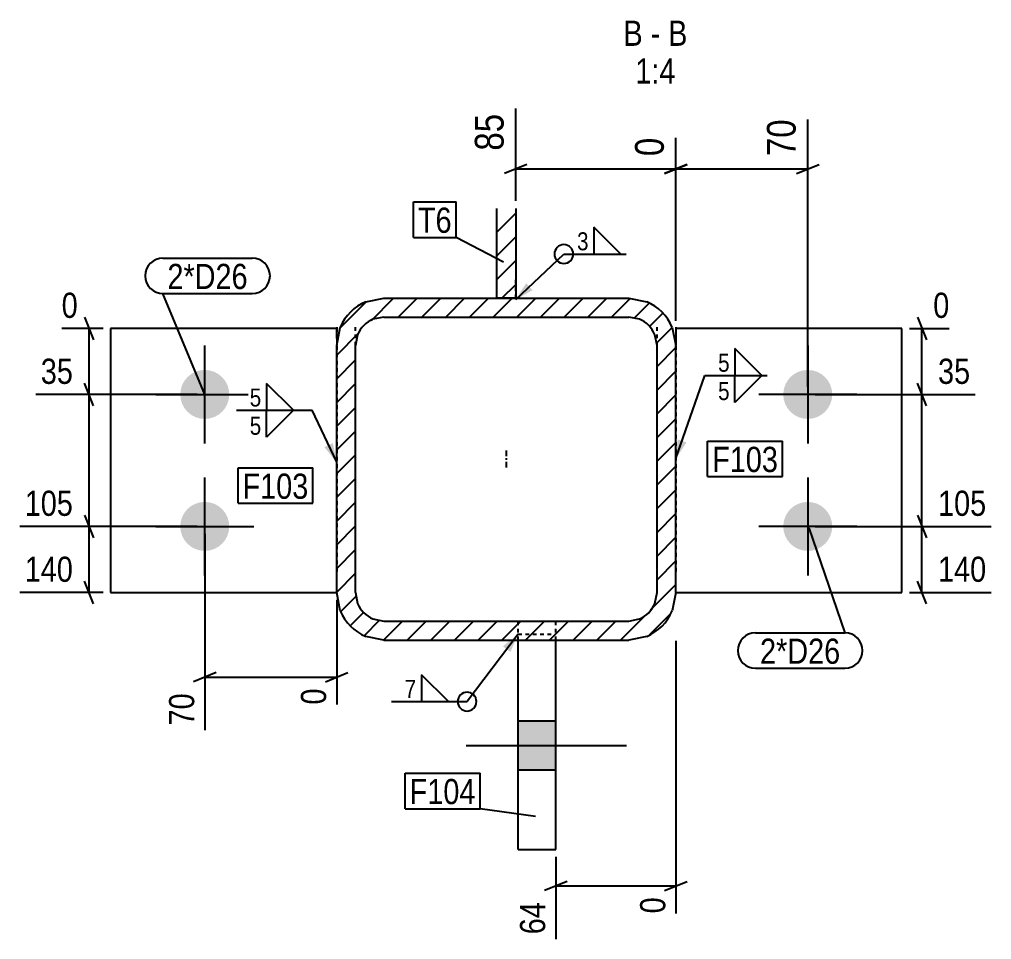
# Model space of a CAD drawing. Header units: millimetres. Extents: x 14 to 39865, y 9 to 942.
# Drawn here: x 25237 to 25753, y 9 to 497 of the extents above; entities that cross this region are included whole.
import ezdxf

# ---------------------------------------------------------------- set-up
doc = ezdxf.new("R2010")
doc.units = ezdxf.units.MM
doc.linetypes.add('DXK_LINE_DOT2', pattern=[3.9198, 1.9599, -1.9599])
doc.linetypes.add('DXK_LINE_DOT3', pattern=[5.9187, 2.979, -0.9799, 0.9799, -0.9799])
for name, color, linetype in [('MÅLSÆTNING', 7, 'Continuous'), ('STÅL', 7, 'Continuous'), ('TEKST', 7, 'Continuous')]:
    doc.layers.add(name, color=color, linetype=linetype)
doc.styles.add('Arial Narrow', font='ARIALN.TTF', dxfattribs={"height": 0.2})

msp = doc.modelspace()

# ---------------------------------------------------------------- hatches: boundary and pattern name
at = {"layer": 'STÅL', "linetype": 'Continuous'}
h = msp.add_hatch(dxfattribs=at)
h.set_pattern_fill('', scale=2.8, style=0, pattern_type=0)
h.set_pattern_definition([(45, (25490.548, 397.165), (-6.2862, 6.2862), [])])
h.paths.add_polyline_path([(25500.55, 397.17), (25490.55, 397.17), (25490.55, 349.56), (25500.55, 349.56)])
h = msp.add_hatch(dxfattribs=at)
h.set_pattern_fill('', scale=2.8, style=0, pattern_type=0)
h.set_pattern_definition([(45, (25583.645, 334.015), (-6.28618, 6.28618), [])])
h.paths.add_polyline_path([(25585.55, 324.38), (25583.65, 334.01), (25578.23, 342.19), (25570.12, 347.65), (25560.55, 349.56), (25430.55, 349.56), (25420.98, 347.65), (25412.87, 342.19), (25407.45, 334.01), (25405.55, 324.38), (25405.55, 193.4), (25407.45, 183.76), (25412.87, 175.59), (25420.98, 170.13), (25430.55, 168.21), (25560.55, 168.21), (25570.12, 170.13), (25578.23, 175.59), (25583.65, 183.76), (25585.55, 193.4)])
h.paths.add_polyline_path([(25574.41, 187.62), (25571.15, 182.71), (25566.29, 179.44), (25560.55, 178.29), (25430.55, 178.29), (25424.81, 179.44), (25419.94, 182.71), (25416.69, 187.62), (25415.55, 193.4), (25415.55, 324.38), (25416.69, 330.16), (25419.94, 335.06), (25424.81, 338.34), (25430.55, 339.49), (25560.55, 339.49), (25566.29, 338.34), (25571.15, 335.06), (25574.41, 330.16), (25575.55, 324.38), (25575.55, 193.4)])
for points in [[(25335.55, 311.49, -1), (25335.55, 285.49, -1)], [(25655.55, 285.49, -1), (25655.55, 311.49, -1)], [(25335.55, 241.49, -1), (25335.55, 215.49, -1)], [(25655.55, 215.49, -1), (25655.55, 241.49, -1)], [(25521.8, 99.32), (25521.8, 125.32), (25501.8, 125.32), (25501.8, 99.32)]]:
    msp.add_hatch(color=96, dxfattribs=at).paths.add_polyline_path(points)
at = {"layer": 'TEKST', "linetype": 'Continuous'}
for points in [[(25509.53, 353.82), (25500.55, 348.76), (25506.1, 357.45)], [(25591.21, 273.03), (25585.55, 264.42), (25586.49, 274.68)], [(25403.53, 272.68), (25405.55, 262.58), (25399.01, 270.54)], [(25493.77, 164.88), (25501.8, 171.35), (25497.76, 161.86)]]:
    msp.add_hatch(color=3, dxfattribs=at).paths.add_polyline_path(points)

# ---------------------------------------------------------------- linework, layer by layer
at = {"layer": 'MÅLSÆTNING', "color": 7, "linetype": 'Continuous'}
for p, q in [((25500.55, 401.17), (25500.55, 450.23)), ((25655.55, 302.49), (25655.55, 444.4)), ((25585.55, 337.49), (25585.55, 434.65)), ((25585.55, 337.49), (25585.55, 434.65)), ((25506.55, 420.5), (25494.55, 415.7)), ((25500.55, 418.1), (25585.55, 418.1)), ((25591.55, 420.5), (25579.55, 415.7)), ((25579.55, 415.7), (25591.55, 420.5)), ((25585.55, 418.1), (25655.55, 418.1)), ((25649.55, 415.7), (25661.55, 420.5)), ((25271.74, 339.49), (25276.54, 327.49)), ((25713.75, 339.49), (25718.55, 327.49)), ((25281.55, 333.49), (25259.61, 333.49)), ((25274.14, 298.49), (25274.14, 333.49)), ((25709.55, 333.49), (25730.68, 333.49)), ((25716.15, 298.49), (25716.15, 333.49)), ((25276.54, 292.49), (25271.74, 304.49)), ((25276.54, 292.49), (25271.74, 304.49)), ((25718.55, 292.49), (25713.75, 304.49)), ((25718.55, 292.49), (25713.75, 304.49)), ((25331.55, 298.49), (25245.98, 298.49)), ((25331.55, 298.49), (25245.98, 298.49)), ((25274.14, 228.49), (25274.14, 298.49)), ((25659.55, 298.49), (25744.31, 298.49)), ((25659.55, 298.49), (25744.31, 298.49)), ((25716.15, 228.49), (25716.15, 298.49)), ((25271.74, 234.49), (25276.54, 222.49)), ((25271.74, 234.49), (25276.54, 222.49)), ((25713.75, 234.49), (25718.55, 222.49)), ((25713.75, 234.49), (25718.55, 222.49)), ((25331.55, 228.49), (25237.45, 228.49)), ((25331.55, 228.49), (25237.45, 228.49)), ((25274.14, 193.49), (25274.14, 228.49)), ((25659.55, 228.49), (25752.85, 228.49)), ((25659.55, 228.49), (25752.85, 228.49)), ((25716.15, 193.49), (25716.15, 228.49)), ((25335.55, 224.49), (25335.55, 120.36)), ((25276.54, 187.49), (25271.74, 199.49)), ((25718.55, 187.49), (25713.75, 199.49)), ((25281.55, 193.49), (25237.45, 193.49)), ((25709.55, 193.49), (25752.85, 193.49)), ((25405.55, 189.49), (25405.55, 133.99)), ((25585.55, 167.88), (25585.55, 23.23)), ((25341.55, 150.92), (25329.55, 146.12)), ((25399.55, 146.12), (25411.55, 150.92)), ((25335.55, 148.52), (25405.55, 148.52)), ((25521.8, 53.2), (25521.8, 9.6)), ((25527.8, 40.16), (25515.8, 35.36)), ((25521.8, 37.76), (25585.55, 37.76)), ((25579.55, 35.36), (25591.55, 40.16))]:
    msp.add_line(p, q, dxfattribs=at)
at = {"layer": 'STÅL', "color": 2, "linetype": 'Continuous'}
for p, q in [((25490.55, 349.56), (25490.55, 397.17)), ((25500.55, 397.17), (25500.55, 349.56)), ((25420.98, 347.65), (25430.55, 349.56)), ((25430.55, 349.56), (25560.55, 349.56)), ((25500.55, 349.56), (25490.55, 349.56)), ((25560.55, 349.56), (25570.12, 347.65)), ((25430.55, 339.49), (25424.81, 338.34)), ((25430.55, 339.49), (25560.55, 339.49)), ((25566.29, 338.34), (25560.55, 339.49)), ((25405.55, 333.49), (25285.55, 333.49)), ((25285.55, 333.49), (25285.55, 193.49)), ((25405.55, 334.17), (25405.55, 333.49)), ((25405.55, 324.38), (25407.45, 334.01)), ((25405.55, 328.07), (25405.55, 333.49)), ((25583.65, 334.01), (25585.55, 324.38)), ((25585.55, 334.17), (25585.55, 333.49)), ((25585.55, 333.49), (25585.55, 328.07)), ((25705.55, 333.49), (25585.55, 333.49)), ((25705.55, 193.49), (25705.55, 333.49)), ((25405.55, 328.07), (25405.55, 324.38)), ((25416.69, 330.16), (25415.55, 324.38)), ((25575.55, 324.38), (25574.41, 330.16)), ((25585.55, 328.07), (25585.55, 324.38)), ((25405.55, 193.4), (25405.55, 324.38)), ((25415.55, 193.4), (25415.55, 324.38)), ((25575.55, 193.4), (25575.55, 324.38)), ((25585.55, 193.4), (25585.55, 324.38)), ((25285.55, 193.49), (25405.53, 193.49)), ((25407.45, 183.76), (25405.55, 193.4)), ((25415.55, 193.4), (25416.69, 187.62)), ((25574.41, 187.62), (25575.55, 193.4)), ((25585.55, 193.4), (25583.65, 183.76)), ((25585.57, 193.49), (25705.55, 193.49)), ((25424.81, 179.44), (25430.55, 178.29)), ((25430.55, 178.29), (25560.55, 178.29)), ((25560.55, 178.29), (25566.29, 179.44)), ((25430.55, 168.21), (25420.98, 170.13)), ((25430.55, 168.21), (25560.55, 168.21)), ((25501.8, 57.2), (25501.8, 168.21)), ((25521.8, 57.2), (25521.8, 168.21)), ((25570.12, 170.13), (25560.55, 168.21)), ((25501.8, 57.2), (25521.8, 57.2))]:
    msp.add_line(p, q, dxfattribs=at)
at = {"layer": 'STÅL', "color": 7, "linetype": 'DXK_LINE_DOT2'}
for p, q in [((25490.55, 349.56), (25490.55, 359.35)), ((25500.55, 349.56), (25500.55, 359.35)), ((25405.55, 333.49), (25405.55, 328.07)), ((25415.55, 324.38), (25415.55, 334.17)), ((25575.55, 324.38), (25575.55, 334.17)), ((25585.55, 333.49), (25585.55, 328.07)), ((25405.55, 328.07), (25405.55, 203.19)), ((25585.55, 328.07), (25585.55, 203.19)), ((25405.55, 193.4), (25405.55, 203.19)), ((25415.55, 193.4), (25415.55, 203.19)), ((25575.55, 193.4), (25575.55, 203.19)), ((25585.55, 193.4), (25585.55, 203.19)), ((25405.55, 193.49), (25405.53, 193.49)), ((25585.55, 193.49), (25585.57, 193.49)), ((25501.8, 168.21), (25501.8, 178)), ((25521.8, 168.21), (25521.8, 178)), ((25501.8, 171.35), (25521.8, 171.35))]:
    msp.add_line(p, q, dxfattribs=at)
at = {"layer": 'STÅL', "color": 96, "linetype": 'Continuous'}
for p, q in [((25335.55, 272.49), (25335.55, 324.49)), ((25655.55, 324.49), (25655.55, 272.49)), ((25309.55, 298.49), (25361.55, 298.49)), ((25681.55, 298.49), (25629.55, 298.49)), ((25335.55, 202.49), (25335.55, 254.49)), ((25655.55, 254.49), (25655.55, 202.49)), ((25309.55, 228.49), (25361.55, 228.49)), ((25681.55, 228.49), (25629.55, 228.49)), ((25501.8, 125.32), (25521.8, 125.32)), ((25474.3, 112.32), (25559.3, 112.32)), ((25501.8, 99.32), (25521.8, 99.32))]:
    msp.add_line(p, q, dxfattribs=at)
at = {"layer": 'STÅL', "color": 7, "linetype": 'DXK_LINE_DOT3'}
msp.add_line((25495.55, 268.68), (25495.55, 258.89), dxfattribs=at)
at = {"layer": 'STÅL', "color": 2, "linetype": 'Continuous'}
for centre, radius, start, end in [((25430.67, 324.5), 25.09, 112.7149, 157.7138), ((25560.42, 324.5), 25.09, 22.2862, 67.2851), ((25430.62, 324.45), 15.06, 112.7149, 157.7138), ((25560.47, 324.45), 15.06, 22.2862, 67.2851), ((25430.62, 193.33), 15.06, 202.2862, 247.2851), ((25560.47, 193.33), 15.06, 292.7149, 337.7138), ((25430.67, 193.28), 25.09, 202.2862, 247.2851), ((25560.42, 193.28), 25.09, 292.7149, 337.7138)]:
    msp.add_arc(centre, radius, start, end, dxfattribs=at)
at = {"layer": 'TEKST', "color": 3, "linetype": 'Continuous'}
for p, q in [((25500.55, 348.76), (25526.12, 372.95)), ((25585.55, 264.42), (25600.99, 308.5)), ((25405.55, 262.58), (25392.52, 290.08)), ((25501.8, 171.35), (25474.75, 135.55))]:
    msp.add_line(p, q, dxfattribs=at)
for centre, start, end in [((25526.12, 372.95), 90, 270), ((25474.75, 135.55), 90, 270), ((25474.75, 135.55), 270, 90)]:
    msp.add_arc(centre, 5, start, end, dxfattribs=at)

# ---------------------------------------------------------------- wipeouts: each hides what was drawn before it
at = {"color": 0, "linetype": 'Continuous'}
for points, layer in [([(25497.35, 450.52), (25474.95, 450.52), (25474.95, 424.62), (25497.35, 424.62)], 'MÅLSÆTNING'), ([(25268.39, 301.29), (25268.39, 320.89), (25245.73, 320.89), (25245.73, 301.29)], 'MÅLSÆTNING'), ([(25744.56, 301.29), (25744.56, 320.89), (25721.9, 320.89), (25721.9, 301.29)], 'MÅLSÆTNING'), ([(25268.39, 231.29), (25268.39, 250.89), (25237.2, 250.89), (25237.2, 231.29)], 'MÅLSÆTNING'), ([(25753.1, 231.29), (25753.1, 250.89), (25721.9, 250.89), (25721.9, 231.29)], 'MÅLSÆTNING'), ([(25268.39, 196.29), (25268.39, 215.89), (25237.2, 215.89), (25237.2, 196.29)], 'MÅLSÆTNING'), ([(25753.1, 196.29), (25753.1, 215.89), (25721.9, 215.89), (25721.9, 196.29)], 'MÅLSÆTNING'), ([(25332.75, 142.77), (25313.15, 142.77), (25313.15, 120.11), (25332.75, 120.11)], 'MÅLSÆTNING'), ([(25519, 32.01), (25499.4, 32.01), (25499.4, 9.35), (25519, 9.35)], 'MÅLSÆTNING'), ([(25567.96, 483.39), (25567.96, 497.39), (25557.74, 497.39), (25557.74, 483.39)], 'TEKST'), ([(25577.26, 483.39), (25577.26, 497.39), (25572.16, 497.39), (25572.16, 483.39)], 'TEKST'), ([(25591.69, 483.39), (25591.69, 497.39), (25581.46, 497.39), (25581.46, 483.39)], 'TEKST'), ([(25585.38, 463.39), (25585.38, 477.39), (25564.05, 477.39), (25564.05, 463.39)], 'TEKST')]:
    msp.add_wipeout(points, dxfattribs=at).dxf.layer = layer
at = {"color": 0}
for points in [[(25466.56, 384.21), (25466.56, 398.21), (25448.66, 398.21), (25448.66, 384.21)], [(25540.02, 374.15), (25540.02, 385.75), (25532.32, 385.75), (25532.32, 374.15)], [(25358.37, 354.39), (25358.37, 368.39), (25315.74, 368.39), (25315.74, 354.39)], [(25614.88, 309.7), (25614.88, 321.3), (25607.19, 321.3), (25607.19, 309.7)], [(25639.77, 257.34), (25639.77, 271.34), (25604.82, 271.34), (25604.82, 257.34)], [(25390.55, 243.13), (25390.55, 257.13), (25355.59, 257.13), (25355.59, 243.13)], [(25672.85, 155.61), (25672.85, 169.61), (25630.23, 169.61), (25630.23, 155.61)], [(25448.55, 136.75), (25448.55, 148.35), (25440.85, 148.35), (25440.85, 136.75)], [(25479.26, 81.17), (25479.26, 95.17), (25444.3, 95.17), (25444.3, 81.17)]]:
    msp.add_wipeout(points, dxfattribs=at).dxf.layer = 'TEKST'

# ---------------------------------------------------------------- next in the draw order: linework, layer by layer
at = {"layer": 'TEKST', "color": 3, "linetype": 'Continuous'}
for p, q in [((25556.36, 372.95), (25542.07, 387.23)), ((25542.07, 387.23), (25542.07, 372.95)), ((25526.12, 372.95), (25559.22, 372.95)), ((25542.07, 372.95), (25556.36, 372.95)), ((25631.23, 308.5), (25616.94, 322.79)), ((25616.94, 322.79), (25616.94, 308.5)), ((25616.94, 308.5), (25631.23, 308.5)), ((25464.89, 135.55), (25450.6, 149.83)), ((25450.6, 149.83), (25450.6, 135.55)), ((25434.65, 135.55), (25474.75, 135.55)), ((25450.6, 135.55), (25464.89, 135.55))]:
    msp.add_line(p, q, dxfattribs=at)
msp.add_arc((25526.12, 372.95), 5, 270, 90, dxfattribs=at)

# ---------------------------------------------------------------- next in the draw order: texts
at = {"layer": 'MÅLSÆTNING', "color": 3, "linetype": 'Continuous', "style": 'Arial Narrow'}
for s, height, p in [('85', 15.271, (25494.15, 427.82)), ('70', 13.362, (25329.95, 122.91)), ('64', 13.362, (25516.2, 12.15))]:
    msp.add_text(s, height=height, rotation=90.0002, dxfattribs=at).set_placement(p)
for s, p in [('35', (25248.53, 304.09)), ('35', (25724.7, 304.09)), ('105', (25240, 234.09)), ('105', (25724.7, 234.09)), ('140', (25240, 199.09)), ('140', (25724.7, 199.09))]:
    msp.add_text(s, height=13.362, dxfattribs=at).set_placement(p)
at = {"layer": 'TEKST', "color": 3, "linetype": 'Continuous', "style": 'Arial Narrow'}
for s, height, p in [('B', 13.36, (25557.74, 483.39)), ('B', 13.36, (25581.46, 483.39)), ('-', 13.36, (25572.16, 483.39)), ('1:4', 13.362, (25564.05, 463.39))]:
    msp.add_text(s, height=height, dxfattribs=at).set_placement(p)
at = {"layer": 'TEKST', "color": 3, "style": 'Arial Narrow'}
for s, p in [('3', (25533.12, 374.95)), ('5', (25607.99, 310.5)), ('7', (25441.65, 137.55))]:
    msp.add_text(s, height=9.54, dxfattribs=at).set_placement(p)

# ---------------------------------------------------------------- next in the draw order: wipeouts: each hides what was drawn before it
at = {"color": 0, "linetype": 'Continuous'}
for points in [[(25652.35, 447.6), (25629.95, 447.6), (25629.95, 421.7), (25652.35, 421.7)], [(25582.35, 437.85), (25559.95, 437.85), (25559.95, 421.7), (25582.35, 421.7)], [(25270.94, 336.29), (25270.94, 355.89), (25256.81, 355.89), (25256.81, 336.29)], [(25733.48, 336.29), (25733.48, 355.89), (25719.35, 355.89), (25719.35, 336.29)], [(25402.75, 145.32), (25383.15, 145.32), (25383.15, 131.19), (25402.75, 131.19)], [(25582.75, 34.56), (25563.15, 34.56), (25563.15, 20.43), (25582.75, 20.43)]]:
    msp.add_wipeout(points, dxfattribs=at).dxf.layer = 'MÅLSÆTNING'
at = {"color": 0}
for points in [[(25466.56, 384.21), (25466.56, 398.21), (25448.66, 398.21), (25448.66, 384.21)], [(25358.37, 354.39), (25358.37, 368.39), (25315.74, 368.39), (25315.74, 354.39)], [(25366.32, 291.28), (25366.32, 302.88), (25358.63, 302.88), (25358.63, 291.28)], [(25639.77, 257.34), (25639.77, 271.34), (25604.82, 271.34), (25604.82, 257.34)], [(25390.55, 243.13), (25390.55, 257.13), (25355.59, 257.13), (25355.59, 243.13)], [(25672.85, 155.61), (25672.85, 169.61), (25630.23, 169.61), (25630.23, 155.61)], [(25479.26, 81.17), (25479.26, 95.17), (25444.3, 95.17), (25444.3, 81.17)]]:
    msp.add_wipeout(points, dxfattribs=at).dxf.layer = 'TEKST'

# ---------------------------------------------------------------- next in the draw order: linework, layer by layer
at = {"layer": 'TEKST', "color": 7, "linetype": 'Continuous'}
for p, q in [((25446.26, 400.61), (25468.96, 400.61)), ((25446.26, 381.81), (25446.26, 400.61)), ((25468.96, 381.81), (25468.96, 400.61)), ((25446.26, 381.81), (25468.96, 381.81)), ((25494.02, 368.59), (25468.96, 381.81)), ((25313.34, 370.79), (25360.77, 370.79)), ((25335.55, 298.49), (25313.34, 351.99)), ((25313.34, 351.99), (25360.77, 351.99)), ((25602.42, 273.74), (25642.17, 273.74)), ((25602.42, 254.94), (25602.42, 273.74)), ((25642.17, 254.94), (25642.17, 273.74)), ((25353.19, 259.53), (25392.95, 259.53)), ((25353.19, 240.73), (25353.19, 259.53)), ((25392.95, 240.73), (25392.95, 259.53)), ((25602.42, 254.94), (25642.17, 254.94)), ((25353.19, 240.73), (25392.95, 240.73)), ((25656.12, 227.67), (25675.25, 172.01)), ((25627.83, 172.01), (25675.25, 172.01)), ((25627.83, 153.21), (25675.25, 153.21)), ((25441.9, 97.57), (25481.66, 97.57)), ((25441.9, 78.77), (25441.9, 97.57)), ((25481.66, 78.77), (25481.66, 97.57)), ((25441.9, 78.77), (25481.66, 78.77)), ((25511.06, 74.54), (25481.66, 78.77))]:
    msp.add_line(p, q, dxfattribs=at)
at = {"layer": 'TEKST', "color": 3, "linetype": 'Continuous'}
for p, q in [((25382.67, 290.08), (25368.38, 304.37)), ((25368.38, 304.37), (25368.38, 290.08)), ((25368.38, 290.08), (25382.67, 290.08))]:
    msp.add_line(p, q, dxfattribs=at)
at = {"layer": 'TEKST', "color": 7, "linetype": 'Continuous'}
for centre, start, end in [((25313.34, 361.39), 90, 270), ((25360.77, 361.39), 270, 90), ((25627.83, 162.61), 90, 270), ((25675.25, 162.61), 270, 90)]:
    msp.add_arc(centre, 9.4, start, end, dxfattribs=at)

# ---------------------------------------------------------------- next in the draw order: texts
at = {"layer": 'MÅLSÆTNING', "color": 3, "linetype": 'Continuous', "style": 'Arial Narrow'}
for s, height, p in [('70', 15.271, (25649.15, 424.9)), ('0', 15.27, (25579.15, 424.9)), ('0', 13.36, (25399.95, 133.99)), ('0', 13.36, (25579.95, 23.23))]:
    msp.add_text(s, height=height, rotation=90.0002, dxfattribs=at).set_placement(p)
for p in [(25259.61, 339.09), (25722.15, 339.09)]:
    msp.add_text('0', height=13.36, dxfattribs=at).set_placement(p)
at = {"layer": 'TEKST', "color": 3, "style": 'Arial Narrow'}
for s, height, p in [('T6', 13.362, (25448.66, 384.21)), ('2*D26', 13.362, (25315.74, 354.39)), ('5', 9.54, (25359.43, 292.08)), ('F103', 13.362, (25604.82, 257.34)), ('F103', 13.362, (25355.59, 243.13)), ('2*D26', 13.362, (25630.23, 155.61)), ('F104', 13.362, (25444.3, 81.17))]:
    msp.add_text(s, height=height, dxfattribs=at).set_placement(p)

# ---------------------------------------------------------------- next in the draw order: wipeouts: each hides what was drawn before it
at = {"color": 0, "linetype": 'Continuous'}
msp.add_wipeout([(25614.88, 294.7), (25614.88, 306.3), (25607.19, 306.3), (25607.19, 294.7)], dxfattribs=at).dxf.layer = 'TEKST'

# ---------------------------------------------------------------- next in the draw order: linework, layer by layer
at = {"layer": 'TEKST', "color": 3, "linetype": 'Continuous'}
for p, q in [((25600.99, 308.5), (25634.08, 308.5)), ((25616.94, 308.5), (25631.23, 308.5)), ((25631.23, 308.5), (25616.94, 294.22)), ((25616.94, 294.22), (25616.94, 308.5))]:
    msp.add_line(p, q, dxfattribs=at)

# ---------------------------------------------------------------- next in the draw order: texts
at = {"layer": 'TEKST', "color": 3, "linetype": 'Continuous', "style": 'Arial Narrow'}
msp.add_text('5', height=9.54, dxfattribs=at).set_placement((25607.99, 295.5))

# ---------------------------------------------------------------- next in the draw order: wipeouts: each hides what was drawn before it
at = {"color": 0, "linetype": 'Continuous'}
msp.add_wipeout([(25366.32, 276.28), (25366.32, 287.88), (25358.63, 287.88), (25358.63, 276.28)], dxfattribs=at).dxf.layer = 'TEKST'

# ---------------------------------------------------------------- next in the draw order: linework, layer by layer
at = {"layer": 'TEKST', "color": 3, "linetype": 'Continuous'}
for p, q in [((25352.43, 290.08), (25392.52, 290.08)), ((25368.38, 290.08), (25382.67, 290.08)), ((25382.67, 290.08), (25368.38, 275.79)), ((25368.38, 275.79), (25368.38, 290.08))]:
    msp.add_line(p, q, dxfattribs=at)

# ---------------------------------------------------------------- next in the draw order: texts
at = {"layer": 'TEKST', "color": 3, "linetype": 'Continuous', "style": 'Arial Narrow'}
msp.add_text('5', height=9.54, dxfattribs=at).set_placement((25359.43, 277.08))

doc.saveas('drawing.dxf')
